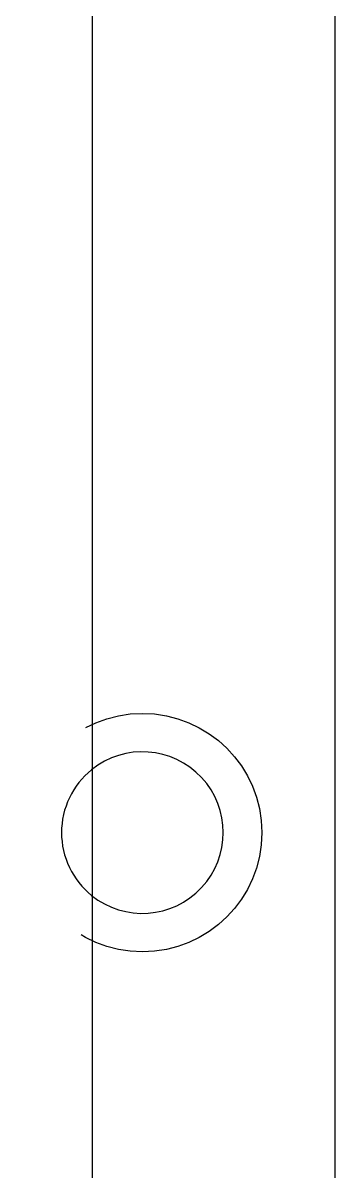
# Model space of a CAD drawing. Header units: millimetres. Extents: x 0 to 1189, y 25 to 866.
# Drawn here: x 645.87 to 653.97, y 367.17 to 397.02 of the extents above; entities that cross this region are included whole.
import ezdxf

# ---------------------------------------------------------------- set-up
doc = ezdxf.new("R2010")
doc.units = ezdxf.units.MM
doc.header["$LTSCALE"] = 65.395
doc.linetypes.add('HIDDEN', pattern=[0.2, 0.1, -0.1])
doc.layers.get('0').update_dxf_attribs({"linetype": 'CONTINUOUS'})
doc.layers.add('DEFAULT_2', color=8, linetype='HIDDEN')

msp = doc.modelspace()

# ---------------------------------------------------------------- linework, layer by layer
at = {"color": 3, "linetype": 'Continuous'}
msp.add_line((647.673, 346.466), (647.673, 600.766), dxfattribs=at)
at = {"color": 7, "linetype": 'Continuous'}
msp.add_line((653.973, 346.466), (653.973, 587.766), dxfattribs=at)
msp.add_arc((648.973, 375.966), 2.1, 231.0544, 128.9456, dxfattribs=at)
at = {"layer": 'DEFAULT_2', "color": 8, "linetype": 'HIDDEN'}
msp.add_circle((648.973, 375.966), 3.1, dxfattribs=at)
msp.add_arc((648.973, 375.966), 2.1, 128.9456, 231.0544, dxfattribs=at)

doc.saveas('drawing.dxf')
